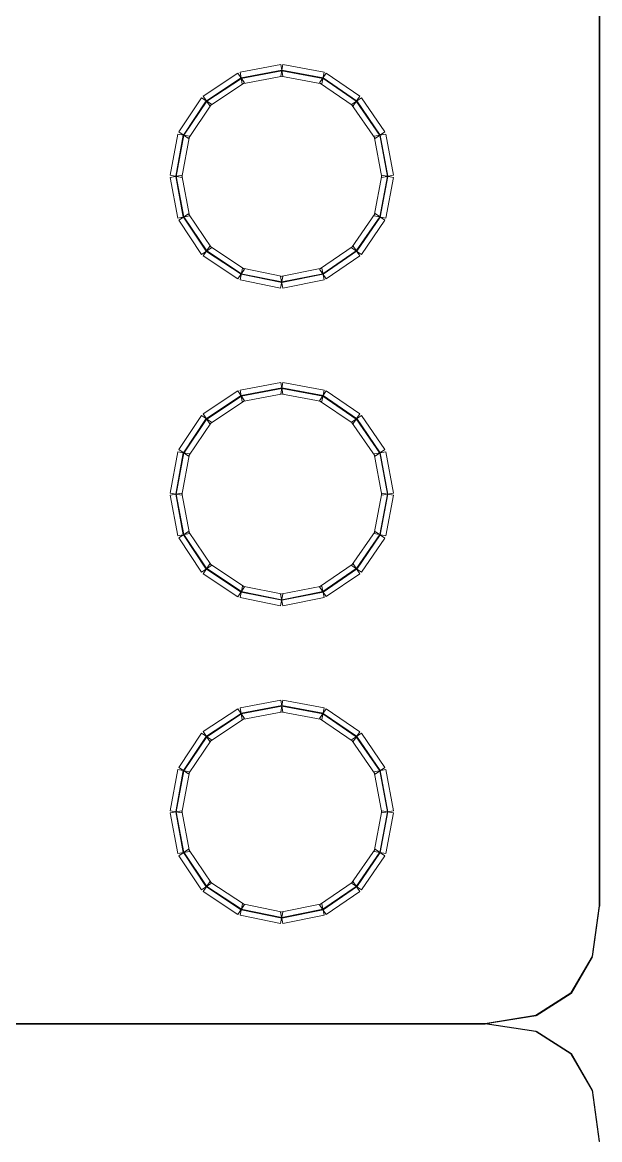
# Model space of a CAD drawing. Header units: millimetres. Extents: x -200 to 200, y -162 to 219.
# Drawn here: x 174 to 200, y 118.6 to 168.8 of the extents above; entities that cross this region are included whole.
import ezdxf

# ---------------------------------------------------------------- set-up
doc = ezdxf.new("R2010")
doc.units = ezdxf.units.MM
doc.header["$MEASUREMENT"] = 0

msp = doc.modelspace()

# ---------------------------------------------------------------- linework, layer by layer
at = {"color": 1, "lineweight": 5}
for points in [[(199.9735, 213.7426), (199.9735, 213.7426), (200, 213.7426), (200, 213.7426), (200, 213.7426), (200, 213.7426), (200, 129.0921), (200, 129.0921), (200, 129.0921), (200, 129.0921), (199.9735, 129.0921), (199.9735, 129.0921), (199.9735, 129.0921), (199.9735, 129.0921), (199.9735, 213.7426), (199.9735, 213.7426)], [(183.8694, 137.7533), (183.8694, 137.7533), (183.884, 137.7313), (183.884, 137.7313), (183.884, 137.7313), (183.884, 137.7313), (182.3233, 136.6996), (182.3233, 136.6996), (182.3233, 136.6996), (182.3233, 136.6996), (182.3087, 136.7217), (182.3087, 136.7217), (182.3087, 136.7217), (182.3087, 136.7217), (183.8694, 137.7533), (183.8694, 137.7533)], [(185.6996, 138.0992), (185.6996, 138.0992), (185.7045, 138.0732), (185.7045, 138.0732), (185.7045, 138.0732), (185.7045, 138.0732), (183.8792, 137.7293), (183.8792, 137.7293), (183.8792, 137.7293), (183.8792, 137.7293), (183.8743, 137.7553), (183.8743, 137.7553), (183.8743, 137.7553), (183.8743, 137.7553), (185.6996, 138.0992), (185.6996, 138.0992)], [(187.5561, 137.7553), (187.5561, 137.7553), (187.5513, 137.7293), (187.5513, 137.7293), (187.5513, 137.7293), (187.5513, 137.7293), (185.6996, 138.0732), (185.6996, 138.0732), (185.6996, 138.0732), (185.6996, 138.0732), (185.7044, 138.0992), (185.7044, 138.0992), (185.7044, 138.0992), (185.7044, 138.0992), (187.5561, 137.7553), (187.5561, 137.7553)], [(189.069, 136.7215), (189.069, 136.7215), (189.0541, 136.6997), (189.0541, 136.6997), (189.0541, 136.6997), (189.0541, 136.6997), (187.5463, 137.7314), (187.5463, 137.7314), (187.5463, 137.7314), (187.5463, 137.7314), (187.5612, 137.7532), (187.5612, 137.7532), (187.5612, 137.7532), (187.5612, 137.7532), (189.069, 136.7215), (189.069, 136.7215)], [(182.305, 136.718), (182.305, 136.718), (182.327, 136.7032), (182.327, 136.7032), (182.327, 136.7032), (182.327, 136.7032), (181.2953, 135.169), (181.2953, 135.169), (181.2953, 135.169), (181.2953, 135.169), (181.2733, 135.1837), (181.2733, 135.1837), (181.2733, 135.1837), (181.2733, 135.1837), (182.305, 136.718), (182.305, 136.718)], [(190.1306, 135.1838), (190.1306, 135.1838), (190.1088, 135.1688), (190.1088, 135.1688), (190.1088, 135.1688), (190.1088, 135.1688), (189.0507, 136.7031), (189.0507, 136.7031), (189.0507, 136.7031), (189.0507, 136.7031), (189.0725, 136.7181), (189.0725, 136.7181), (189.0725, 136.7181), (189.0725, 136.7181), (190.1306, 135.1838), (190.1306, 135.1838)], [(181.2713, 135.1787), (181.2713, 135.1787), (181.2973, 135.1739), (181.2973, 135.1739), (181.2973, 135.1739), (181.2973, 135.1739), (180.9534, 133.3222), (180.9534, 133.3222), (180.9534, 133.3222), (180.9534, 133.3222), (180.9274, 133.327), (180.9274, 133.327), (180.9274, 133.327), (180.9274, 133.327), (181.2713, 135.1787), (181.2713, 135.1787)], [(190.4766, 133.327), (190.4766, 133.327), (190.4506, 133.3222), (190.4506, 133.3222), (190.4506, 133.3222), (190.4506, 133.3222), (190.1067, 135.1739), (190.1067, 135.1739), (190.1067, 135.1739), (190.1067, 135.1739), (190.1327, 135.1787), (190.1327, 135.1787), (190.1327, 135.1787), (190.1327, 135.1787), (190.4766, 133.327), (190.4766, 133.327)], [(180.9274, 133.3222), (180.9274, 133.3222), (180.9534, 133.327), (180.9534, 133.327), (180.9534, 133.327), (180.9534, 133.327), (181.2973, 131.5018), (181.2973, 131.5018), (181.2973, 131.5018), (181.2973, 131.5018), (181.2713, 131.4969), (181.2713, 131.4969), (181.2713, 131.4969), (181.2713, 131.4969), (180.9274, 133.3222), (180.9274, 133.3222)], [(190.1327, 131.4969), (190.1327, 131.4969), (190.1067, 131.5018), (190.1067, 131.5018), (190.1067, 131.5018), (190.1067, 131.5018), (190.4506, 133.327), (190.4506, 133.327), (190.4506, 133.327), (190.4506, 133.327), (190.4766, 133.3222), (190.4766, 133.3222), (190.4766, 133.3222), (190.4766, 133.3222), (190.1327, 131.4969), (190.1327, 131.4969)], [(181.2733, 131.4919), (181.2733, 131.4919), (181.2953, 131.5067), (181.2953, 131.5067), (181.2953, 131.5067), (181.2953, 131.5067), (182.327, 129.9724), (182.327, 129.9724), (182.327, 129.9724), (182.327, 129.9724), (182.305, 129.9577), (182.305, 129.9577), (182.305, 129.9577), (182.305, 129.9577), (181.2733, 131.4919), (181.2733, 131.4919)], [(189.0725, 129.9575), (189.0725, 129.9575), (189.0507, 129.9725), (189.0507, 129.9725), (189.0507, 129.9725), (189.0507, 129.9725), (190.1088, 131.5068), (190.1088, 131.5068), (190.1088, 131.5068), (190.1088, 131.5068), (190.1306, 131.4918), (190.1306, 131.4918), (190.1306, 131.4918), (190.1306, 131.4918), (189.0725, 129.9575), (189.0725, 129.9575)], [(182.3087, 129.954), (182.3087, 129.954), (182.3233, 129.9761), (182.3233, 129.9761), (182.3233, 129.9761), (182.3233, 129.9761), (183.884, 128.9444), (183.884, 128.9444), (183.884, 128.9444), (183.884, 128.9444), (183.8694, 128.9223), (183.8694, 128.9223), (183.8694, 128.9223), (183.8694, 128.9223), (182.3087, 129.954), (182.3087, 129.954)], [(187.5612, 128.9224), (187.5612, 128.9224), (187.5463, 128.9443), (187.5463, 128.9443), (187.5463, 128.9443), (187.5463, 128.9443), (189.0541, 129.9759), (189.0541, 129.9759), (189.0541, 129.9759), (189.0541, 129.9759), (189.069, 129.9541), (189.069, 129.9541), (189.069, 129.9541), (189.069, 129.9541), (187.5612, 128.9224), (187.5612, 128.9224)], [(199.9737, 129.0939), (199.9737, 129.0939), (199.9999, 129.0902), (199.9999, 129.0902), (199.9999, 129.0902), (199.9999, 129.0902), (199.6824, 126.8153), (199.6824, 126.8153), (199.6824, 126.8153), (199.6824, 126.8153), (199.6562, 126.8189), (199.6562, 126.8189), (199.6562, 126.8189), (199.6562, 126.8189), (199.9737, 129.0939), (199.9737, 129.0939)], [(183.8741, 128.9204), (183.8741, 128.9204), (183.8794, 128.9463), (183.8794, 128.9463), (183.8794, 128.9463), (183.8794, 128.9463), (185.7046, 128.576), (185.7046, 128.576), (185.7046, 128.576), (185.7046, 128.576), (185.6994, 128.55), (185.6994, 128.55), (185.6994, 128.55), (185.6994, 128.55), (183.8741, 128.9204), (183.8741, 128.9204)], [(185.7046, 128.55), (185.7046, 128.55), (185.6994, 128.576), (185.6994, 128.576), (185.6994, 128.576), (185.6994, 128.576), (187.5511, 128.9463), (187.5511, 128.9463), (187.5511, 128.9463), (187.5511, 128.9463), (187.5563, 128.9204), (187.5563, 128.9204), (187.5563, 128.9204), (187.5563, 128.9204), (185.7046, 128.55), (185.7046, 128.55)], [(199.6579, 126.8237), (199.6579, 126.8237), (199.6808, 126.8104), (199.6808, 126.8104), (199.6808, 126.8104), (199.6808, 126.8104), (198.7285, 125.1703), (198.7285, 125.1703), (198.7285, 125.1703), (198.7285, 125.1703), (198.7056, 125.1836), (198.7056, 125.1836), (198.7056, 125.1836), (198.7056, 125.1836), (199.6579, 126.8237), (199.6579, 126.8237)], [(198.7099, 125.1882), (198.7099, 125.1882), (198.7241, 125.1658), (198.7241, 125.1658), (198.7241, 125.1658), (198.7241, 125.1658), (197.1369, 124.1606), (197.1369, 124.1606), (197.1369, 124.1606), (197.1369, 124.1606), (197.1227, 124.1829), (197.1227, 124.1829), (197.1227, 124.1829), (197.1227, 124.1829), (198.7099, 125.1882), (198.7099, 125.1882)], [(197.1277, 124.1848), (197.1277, 124.1848), (197.1319, 124.1587), (197.1319, 124.1587), (197.1319, 124.1587), (197.1319, 124.1587), (194.857, 123.7884), (194.857, 123.7884), (194.857, 123.7884), (194.857, 123.7884), (194.8527, 123.8145), (194.8527, 123.8145), (194.8527, 123.8145), (194.8527, 123.8145), (197.1277, 124.1848), (197.1277, 124.1848)], [(194.8548, 123.8146), (194.8548, 123.8146), (194.8548, 123.7882), (194.8548, 123.7882), (194.8548, 123.7882), (194.8548, 123.7882), (147.9796, 123.7882), (147.9796, 123.7882), (147.9796, 123.7882), (147.9796, 123.7882), (147.9796, 123.8146), (147.9796, 123.8146), (147.9796, 123.8146), (147.9796, 123.8146), (194.8548, 123.8146), (194.8548, 123.8146)], [(194.8529, 123.7883), (194.8529, 123.7883), (194.8568, 123.8145), (194.8568, 123.8145), (194.8568, 123.8145), (194.8568, 123.8145), (197.1318, 123.4706), (197.1318, 123.4706), (197.1318, 123.4706), (197.1318, 123.4706), (197.1278, 123.4444), (197.1278, 123.4444), (197.1278, 123.4444), (197.1278, 123.4444), (194.8529, 123.7883), (194.8529, 123.7883)], [(197.1227, 123.4463), (197.1227, 123.4463), (197.1369, 123.4687), (197.1369, 123.4687), (197.1369, 123.4687), (197.1369, 123.4687), (198.7241, 122.4635), (198.7241, 122.4635), (198.7241, 122.4635), (198.7241, 122.4635), (198.7099, 122.4411), (198.7099, 122.4411), (198.7099, 122.4411), (198.7099, 122.4411), (197.1227, 123.4463), (197.1227, 123.4463)], [(198.7056, 122.4457), (198.7056, 122.4457), (198.7285, 122.4589), (198.7285, 122.4589), (198.7285, 122.4589), (198.7285, 122.4589), (199.6808, 120.8188), (199.6808, 120.8188), (199.6808, 120.8188), (199.6808, 120.8188), (199.6579, 120.8056), (199.6579, 120.8056), (199.6579, 120.8056), (199.6579, 120.8056), (198.7056, 122.4457), (198.7056, 122.4457)], [(199.6562, 120.8104), (199.6562, 120.8104), (199.6824, 120.814), (199.6824, 120.814), (199.6824, 120.814), (199.6824, 120.814), (199.9999, 118.5126), (199.9999, 118.5126), (199.9999, 118.5126), (199.9999, 118.5126), (199.9737, 118.5089), (199.9737, 118.5089), (199.9737, 118.5089), (199.9737, 118.5089), (199.6562, 120.8104), (199.6562, 120.8104)]]:
    msp.add_open_spline(points, degree=3, knots=[0, 0, 0, 0, 0.25, 0.25, 0.25, 0.25, 0.5, 0.5, 0.5, 0.5, 0.75, 0.75, 0.75, 0.75, 1, 1, 1, 1], dxfattribs=at)
at = {"color": 4, "lineweight": 5}
for points in [[(185.653, 166.9157), (185.653, 166.9157), (185.751, 166.3958), (185.751, 166.3958), (185.751, 166.3958), (185.751, 166.3958), (183.9257, 166.0519), (183.9257, 166.0519), (183.9257, 166.0519), (183.9257, 166.0519), (183.8278, 166.5718), (183.8278, 166.5718), (183.8278, 166.5718), (183.8278, 166.5718), (185.653, 166.9157), (185.653, 166.9157)], [(187.602, 166.5719), (187.602, 166.5719), (187.5054, 166.0518), (187.5054, 166.0518), (187.5054, 166.0518), (187.5054, 166.0518), (185.6537, 166.3957), (185.6537, 166.3957), (185.6537, 166.3957), (185.6537, 166.3957), (185.7503, 166.9158), (185.7503, 166.9158), (185.7503, 166.9158), (185.7503, 166.9158), (187.602, 166.5719), (187.602, 166.5719)], [(183.7309, 166.5325), (183.7309, 166.5325), (184.0226, 166.0912), (184.0226, 166.0912), (184.0226, 166.0912), (184.0226, 166.0912), (182.4619, 165.0595), (182.4619, 165.0595), (182.4619, 165.0595), (182.4619, 165.0595), (182.1701, 165.5009), (182.1701, 165.5009), (182.1701, 165.5009), (182.1701, 165.5009), (183.7309, 166.5325), (183.7309, 166.5325)], [(183.8694, 166.3229), (183.8694, 166.3229), (183.884, 166.3008), (183.884, 166.3008), (183.884, 166.3008), (183.884, 166.3008), (182.3233, 165.2691), (182.3233, 165.2691), (182.3233, 165.2691), (182.3233, 165.2691), (182.3087, 165.2912), (182.3087, 165.2912), (182.3087, 165.2912), (182.3087, 165.2912), (183.8694, 166.3229), (183.8694, 166.3229)], [(185.6996, 166.6687), (185.6996, 166.6687), (185.7045, 166.6428), (185.7045, 166.6428), (185.7045, 166.6428), (185.7045, 166.6428), (183.8792, 166.2989), (183.8792, 166.2989), (183.8792, 166.2989), (183.8792, 166.2989), (183.8743, 166.3249), (183.8743, 166.3249), (183.8743, 166.3249), (183.8743, 166.3249), (185.6996, 166.6687), (185.6996, 166.6687)], [(187.5561, 166.3249), (187.5561, 166.3249), (187.5513, 166.2989), (187.5513, 166.2989), (187.5513, 166.2989), (187.5513, 166.2989), (185.6996, 166.6427), (185.6996, 166.6427), (185.6996, 166.6427), (185.6996, 166.6427), (185.7044, 166.6688), (185.7044, 166.6688), (185.7044, 166.6688), (185.7044, 166.6688), (187.5561, 166.3249), (187.5561, 166.3249)], [(189.2109, 165.4985), (189.2109, 165.4985), (188.9122, 165.0619), (188.9122, 165.0619), (188.9122, 165.0619), (188.9122, 165.0619), (187.4044, 166.0935), (187.4044, 166.0935), (187.4044, 166.0935), (187.4044, 166.0935), (187.7031, 166.5302), (187.7031, 166.5302), (187.7031, 166.5302), (187.7031, 166.5302), (189.2109, 165.4985), (189.2109, 165.4985)], [(189.069, 165.2911), (189.069, 165.2911), (189.0541, 165.2693), (189.0541, 165.2693), (189.0541, 165.2693), (189.0541, 165.2693), (187.5463, 166.3009), (187.5463, 166.3009), (187.5463, 166.3009), (187.5463, 166.3009), (187.5612, 166.3228), (187.5612, 166.3228), (187.5612, 166.3228), (187.5612, 166.3228), (189.069, 165.2911), (189.069, 165.2911)], [(182.0965, 165.4278), (182.0965, 165.4278), (182.5355, 165.1326), (182.5355, 165.1326), (182.5355, 165.1326), (182.5355, 165.1326), (181.5038, 163.5983), (181.5038, 163.5983), (181.5038, 163.5983), (181.5038, 163.5983), (181.0648, 163.8935), (181.0648, 163.8935), (181.0648, 163.8935), (181.0648, 163.8935), (182.0965, 165.4278), (182.0965, 165.4278)], [(182.305, 165.2876), (182.305, 165.2876), (182.327, 165.2728), (182.327, 165.2728), (182.327, 165.2728), (182.327, 165.2728), (181.2953, 163.7385), (181.2953, 163.7385), (181.2953, 163.7385), (181.2953, 163.7385), (181.2733, 163.7533), (181.2733, 163.7533), (181.2733, 163.7533), (181.2733, 163.7533), (182.305, 165.2876), (182.305, 165.2876)], [(190.3375, 163.8961), (190.3375, 163.8961), (189.9019, 163.5957), (189.9019, 163.5957), (189.9019, 163.5957), (189.9019, 163.5957), (188.8438, 165.13), (188.8438, 165.13), (188.8438, 165.13), (188.8438, 165.13), (189.2793, 165.4304), (189.2793, 165.4304), (189.2793, 165.4304), (189.2793, 165.4304), (190.3375, 163.8961), (190.3375, 163.8961)], [(190.1306, 163.7534), (190.1306, 163.7534), (190.1088, 163.7384), (190.1088, 163.7384), (190.1088, 163.7384), (190.1088, 163.7384), (189.0507, 165.2727), (189.0507, 165.2727), (189.0507, 165.2727), (189.0507, 165.2727), (189.0725, 165.2877), (189.0725, 165.2877), (189.0725, 165.2877), (189.0725, 165.2877), (190.1306, 163.7534), (190.1306, 163.7534)], [(181.0242, 163.7942), (181.0242, 163.7942), (181.5444, 163.6976), (181.5444, 163.6976), (181.5444, 163.6976), (181.5444, 163.6976), (181.2005, 161.8459), (181.2005, 161.8459), (181.2005, 161.8459), (181.2005, 161.8459), (180.6803, 161.9425), (180.6803, 161.9425), (180.6803, 161.9425), (180.6803, 161.9425), (181.0242, 163.7942), (181.0242, 163.7942)], [(181.2713, 163.7483), (181.2713, 163.7483), (181.2973, 163.7435), (181.2973, 163.7435), (181.2973, 163.7435), (181.2973, 163.7435), (180.9534, 161.8917), (180.9534, 161.8917), (180.9534, 161.8917), (180.9534, 161.8917), (180.9274, 161.8966), (180.9274, 161.8966), (180.9274, 161.8966), (180.9274, 161.8966), (181.2713, 163.7483), (181.2713, 163.7483)], [(190.7237, 161.9425), (190.7237, 161.9425), (190.2035, 161.8459), (190.2035, 161.8459), (190.2035, 161.8459), (190.2035, 161.8459), (189.8596, 163.6976), (189.8596, 163.6976), (189.8596, 163.6976), (189.8596, 163.6976), (190.3798, 163.7942), (190.3798, 163.7942), (190.3798, 163.7942), (190.3798, 163.7942), (190.7237, 161.9425), (190.7237, 161.9425)], [(190.4766, 161.8966), (190.4766, 161.8966), (190.4506, 161.8917), (190.4506, 161.8917), (190.4506, 161.8917), (190.4506, 161.8917), (190.1067, 163.7435), (190.1067, 163.7435), (190.1067, 163.7435), (190.1067, 163.7435), (190.1327, 163.7483), (190.1327, 163.7483), (190.1327, 163.7483), (190.1327, 163.7483), (190.4766, 161.8966), (190.4766, 161.8966)], [(180.6805, 161.8452), (180.6805, 161.8452), (181.2004, 161.9431), (181.2004, 161.9431), (181.2004, 161.9431), (181.2004, 161.9431), (181.5443, 160.1179), (181.5443, 160.1179), (181.5443, 160.1179), (181.5443, 160.1179), (181.0243, 160.0199), (181.0243, 160.0199), (181.0243, 160.0199), (181.0243, 160.0199), (180.6805, 161.8452), (180.6805, 161.8452)], [(180.9274, 161.8917), (180.9274, 161.8917), (180.9534, 161.8966), (180.9534, 161.8966), (180.9534, 161.8966), (180.9534, 161.8966), (181.2973, 160.0713), (181.2973, 160.0713), (181.2973, 160.0713), (181.2973, 160.0713), (181.2713, 160.0664), (181.2713, 160.0664), (181.2713, 160.0664), (181.2713, 160.0664), (180.9274, 161.8917), (180.9274, 161.8917)], [(190.3797, 160.0199), (190.3797, 160.0199), (189.8597, 160.1179), (189.8597, 160.1179), (189.8597, 160.1179), (189.8597, 160.1179), (190.2036, 161.9431), (190.2036, 161.9431), (190.2036, 161.9431), (190.2036, 161.9431), (190.7236, 161.8452), (190.7236, 161.8452), (190.7236, 161.8452), (190.7236, 161.8452), (190.3797, 160.0199), (190.3797, 160.0199)], [(190.1327, 160.0664), (190.1327, 160.0664), (190.1067, 160.0713), (190.1067, 160.0713), (190.1067, 160.0713), (190.1067, 160.0713), (190.4506, 161.8966), (190.4506, 161.8966), (190.4506, 161.8966), (190.4506, 161.8966), (190.4766, 161.8917), (190.4766, 161.8917), (190.4766, 161.8917), (190.4766, 161.8917), (190.1327, 160.0664), (190.1327, 160.0664)], [(181.0648, 159.9213), (181.0648, 159.9213), (181.5038, 160.2165), (181.5038, 160.2165), (181.5038, 160.2165), (181.5038, 160.2165), (182.5355, 158.6822), (182.5355, 158.6822), (182.5355, 158.6822), (182.5355, 158.6822), (182.0965, 158.387), (182.0965, 158.387), (182.0965, 158.387), (182.0965, 158.387), (181.0648, 159.9213), (181.0648, 159.9213)], [(181.2733, 160.0615), (181.2733, 160.0615), (181.2953, 160.0763), (181.2953, 160.0763), (181.2953, 160.0763), (181.2953, 160.0763), (182.327, 158.542), (182.327, 158.542), (182.327, 158.542), (182.327, 158.542), (182.305, 158.5272), (182.305, 158.5272), (182.305, 158.5272), (182.305, 158.5272), (181.2733, 160.0615), (181.2733, 160.0615)], [(189.2793, 158.3844), (189.2793, 158.3844), (188.8438, 158.6848), (188.8438, 158.6848), (188.8438, 158.6848), (188.8438, 158.6848), (189.9019, 160.2191), (189.9019, 160.2191), (189.9019, 160.2191), (189.9019, 160.2191), (190.3375, 159.9187), (190.3375, 159.9187), (190.3375, 159.9187), (190.3375, 159.9187), (189.2793, 158.3844), (189.2793, 158.3844)], [(189.0725, 158.5271), (189.0725, 158.5271), (189.0507, 158.5421), (189.0507, 158.5421), (189.0507, 158.5421), (189.0507, 158.5421), (190.1088, 160.0764), (190.1088, 160.0764), (190.1088, 160.0764), (190.1088, 160.0764), (190.1306, 160.0614), (190.1306, 160.0614), (190.1306, 160.0614), (190.1306, 160.0614), (189.0725, 158.5271), (189.0725, 158.5271)], [(182.1701, 158.3139), (182.1701, 158.3139), (182.4619, 158.7553), (182.4619, 158.7553), (182.4619, 158.7553), (182.4619, 158.7553), (184.0226, 157.7236), (184.0226, 157.7236), (184.0226, 157.7236), (184.0226, 157.7236), (183.7309, 157.2822), (183.7309, 157.2822), (183.7309, 157.2822), (183.7309, 157.2822), (182.1701, 158.3139), (182.1701, 158.3139)], [(187.7031, 157.2846), (187.7031, 157.2846), (187.4044, 157.7212), (187.4044, 157.7212), (187.4044, 157.7212), (187.4044, 157.7212), (188.9122, 158.7529), (188.9122, 158.7529), (188.9122, 158.7529), (188.9122, 158.7529), (189.2109, 158.3163), (189.2109, 158.3163), (189.2109, 158.3163), (189.2109, 158.3163), (187.7031, 157.2846), (187.7031, 157.2846)], [(182.3087, 158.5236), (182.3087, 158.5236), (182.3233, 158.5456), (182.3233, 158.5456), (182.3233, 158.5456), (182.3233, 158.5456), (183.884, 157.5139), (183.884, 157.5139), (183.884, 157.5139), (183.884, 157.5139), (183.8694, 157.4919), (183.8694, 157.4919), (183.8694, 157.4919), (183.8694, 157.4919), (182.3087, 158.5236), (182.3087, 158.5236)], [(187.5612, 157.492), (187.5612, 157.492), (187.5463, 157.5138), (187.5463, 157.5138), (187.5463, 157.5138), (187.5463, 157.5138), (189.0541, 158.5455), (189.0541, 158.5455), (189.0541, 158.5455), (189.0541, 158.5455), (189.069, 158.5237), (189.069, 158.5237), (189.069, 158.5237), (189.069, 158.5237), (187.5612, 157.492), (187.5612, 157.492)], [(183.8241, 157.2437), (183.8241, 157.2437), (183.9293, 157.7622), (183.9293, 157.7622), (183.9293, 157.7622), (183.9293, 157.7622), (185.7546, 157.3918), (185.7546, 157.3918), (185.7546, 157.3918), (185.7546, 157.3918), (185.6494, 156.8733), (185.6494, 156.8733), (185.6494, 156.8733), (185.6494, 156.8733), (183.8241, 157.2437), (183.8241, 157.2437)], [(185.7539, 156.8732), (185.7539, 156.8732), (185.6501, 157.392), (185.6501, 157.392), (185.6501, 157.392), (185.6501, 157.392), (187.5019, 157.7623), (187.5019, 157.7623), (187.5019, 157.7623), (187.5019, 157.7623), (187.6056, 157.2435), (187.6056, 157.2435), (187.6056, 157.2435), (187.6056, 157.2435), (185.7539, 156.8732), (185.7539, 156.8732)], [(183.8741, 157.4899), (183.8741, 157.4899), (183.8794, 157.5159), (183.8794, 157.5159), (183.8794, 157.5159), (183.8794, 157.5159), (185.7046, 157.1455), (185.7046, 157.1455), (185.7046, 157.1455), (185.7046, 157.1455), (185.6994, 157.1196), (185.6994, 157.1196), (185.6994, 157.1196), (185.6994, 157.1196), (183.8741, 157.4899), (183.8741, 157.4899)], [(185.7046, 157.1196), (185.7046, 157.1196), (185.6994, 157.1455), (185.6994, 157.1455), (185.6994, 157.1455), (185.6994, 157.1455), (187.5511, 157.5159), (187.5511, 157.5159), (187.5511, 157.5159), (187.5511, 157.5159), (187.5563, 157.4899), (187.5563, 157.4899), (187.5563, 157.4899), (187.5563, 157.4899), (185.7046, 157.1196), (185.7046, 157.1196)], [(183.7309, 152.2478), (183.7309, 152.2478), (184.0226, 151.8064), (184.0226, 151.8064), (184.0226, 151.8064), (184.0226, 151.8064), (182.4619, 150.7747), (182.4619, 150.7747), (182.4619, 150.7747), (182.4619, 150.7747), (182.1701, 151.2161), (182.1701, 151.2161), (182.1701, 151.2161), (182.1701, 151.2161), (183.7309, 152.2478), (183.7309, 152.2478)], [(185.653, 152.6309), (185.653, 152.6309), (185.751, 152.111), (185.751, 152.111), (185.751, 152.111), (185.751, 152.111), (183.9257, 151.7671), (183.9257, 151.7671), (183.9257, 151.7671), (183.9257, 151.7671), (183.8278, 152.287), (183.8278, 152.287), (183.8278, 152.287), (183.8278, 152.287), (185.653, 152.6309), (185.653, 152.6309)], [(185.6996, 152.384), (185.6996, 152.384), (185.7045, 152.358), (185.7045, 152.358), (185.7045, 152.358), (185.7045, 152.358), (183.8792, 152.0141), (183.8792, 152.0141), (183.8792, 152.0141), (183.8792, 152.0141), (183.8743, 152.0401), (183.8743, 152.0401), (183.8743, 152.0401), (183.8743, 152.0401), (185.6996, 152.384), (185.6996, 152.384)], [(187.602, 152.2872), (187.602, 152.2872), (187.5054, 151.767), (187.5054, 151.767), (187.5054, 151.767), (187.5054, 151.767), (185.6537, 152.1109), (185.6537, 152.1109), (185.6537, 152.1109), (185.6537, 152.1109), (185.7503, 152.6311), (185.7503, 152.6311), (185.7503, 152.6311), (185.7503, 152.6311), (187.602, 152.2872), (187.602, 152.2872)], [(187.5561, 152.0401), (187.5561, 152.0401), (187.5513, 152.0141), (187.5513, 152.0141), (187.5513, 152.0141), (187.5513, 152.0141), (185.6996, 152.358), (185.6996, 152.358), (185.6996, 152.358), (185.6996, 152.358), (185.7044, 152.384), (185.7044, 152.384), (185.7044, 152.384), (185.7044, 152.384), (187.5561, 152.0401), (187.5561, 152.0401)], [(189.2109, 151.2137), (189.2109, 151.2137), (188.9122, 150.7771), (188.9122, 150.7771), (188.9122, 150.7771), (188.9122, 150.7771), (187.4044, 151.8088), (187.4044, 151.8088), (187.4044, 151.8088), (187.4044, 151.8088), (187.7031, 152.2454), (187.7031, 152.2454), (187.7031, 152.2454), (187.7031, 152.2454), (189.2109, 151.2137), (189.2109, 151.2137)], [(183.8694, 152.0381), (183.8694, 152.0381), (183.884, 152.016), (183.884, 152.016), (183.884, 152.016), (183.884, 152.016), (182.3233, 150.9844), (182.3233, 150.9844), (182.3233, 150.9844), (182.3233, 150.9844), (182.3087, 151.0064), (182.3087, 151.0064), (182.3087, 151.0064), (182.3087, 151.0064), (183.8694, 152.0381), (183.8694, 152.0381)], [(189.069, 151.0063), (189.069, 151.0063), (189.0541, 150.9845), (189.0541, 150.9845), (189.0541, 150.9845), (189.0541, 150.9845), (187.5463, 152.0162), (187.5463, 152.0162), (187.5463, 152.0162), (187.5463, 152.0162), (187.5612, 152.038), (187.5612, 152.038), (187.5612, 152.038), (187.5612, 152.038), (189.069, 151.0063), (189.069, 151.0063)], [(182.0965, 151.143), (182.0965, 151.143), (182.5355, 150.8478), (182.5355, 150.8478), (182.5355, 150.8478), (182.5355, 150.8478), (181.5038, 149.3135), (181.5038, 149.3135), (181.5038, 149.3135), (181.5038, 149.3135), (181.0648, 149.6087), (181.0648, 149.6087), (181.0648, 149.6087), (181.0648, 149.6087), (182.0965, 151.143), (182.0965, 151.143)], [(182.305, 151.0028), (182.305, 151.0028), (182.327, 150.988), (182.327, 150.988), (182.327, 150.988), (182.327, 150.988), (181.2953, 149.4537), (181.2953, 149.4537), (181.2953, 149.4537), (181.2953, 149.4537), (181.2733, 149.4685), (181.2733, 149.4685), (181.2733, 149.4685), (181.2733, 149.4685), (182.305, 151.0028), (182.305, 151.0028)], [(190.3375, 149.6113), (190.3375, 149.6113), (189.9019, 149.3109), (189.9019, 149.3109), (189.9019, 149.3109), (189.9019, 149.3109), (188.8438, 150.8452), (188.8438, 150.8452), (188.8438, 150.8452), (188.8438, 150.8452), (189.2793, 151.1456), (189.2793, 151.1456), (189.2793, 151.1456), (189.2793, 151.1456), (190.3375, 149.6113), (190.3375, 149.6113)], [(190.1306, 149.4686), (190.1306, 149.4686), (190.1088, 149.4536), (190.1088, 149.4536), (190.1088, 149.4536), (190.1088, 149.4536), (189.0507, 150.9879), (189.0507, 150.9879), (189.0507, 150.9879), (189.0507, 150.9879), (189.0725, 151.0029), (189.0725, 151.0029), (189.0725, 151.0029), (189.0725, 151.0029), (190.1306, 149.4686), (190.1306, 149.4686)], [(181.0242, 149.5094), (181.0242, 149.5094), (181.5444, 149.4128), (181.5444, 149.4128), (181.5444, 149.4128), (181.5444, 149.4128), (181.2005, 147.5611), (181.2005, 147.5611), (181.2005, 147.5611), (181.2005, 147.5611), (180.6803, 147.6577), (180.6803, 147.6577), (180.6803, 147.6577), (180.6803, 147.6577), (181.0242, 149.5094), (181.0242, 149.5094)], [(181.2713, 149.4635), (181.2713, 149.4635), (181.2973, 149.4587), (181.2973, 149.4587), (181.2973, 149.4587), (181.2973, 149.4587), (180.9534, 147.607), (180.9534, 147.607), (180.9534, 147.607), (180.9534, 147.607), (180.9274, 147.6118), (180.9274, 147.6118), (180.9274, 147.6118), (180.9274, 147.6118), (181.2713, 149.4635), (181.2713, 149.4635)], [(190.7237, 147.6577), (190.7237, 147.6577), (190.2035, 147.5611), (190.2035, 147.5611), (190.2035, 147.5611), (190.2035, 147.5611), (189.8596, 149.4128), (189.8596, 149.4128), (189.8596, 149.4128), (189.8596, 149.4128), (190.3798, 149.5094), (190.3798, 149.5094), (190.3798, 149.5094), (190.3798, 149.5094), (190.7237, 147.6577), (190.7237, 147.6577)], [(190.4766, 147.6118), (190.4766, 147.6118), (190.4506, 147.607), (190.4506, 147.607), (190.4506, 147.607), (190.4506, 147.607), (190.1067, 149.4587), (190.1067, 149.4587), (190.1067, 149.4587), (190.1067, 149.4587), (190.1327, 149.4635), (190.1327, 149.4635), (190.1327, 149.4635), (190.1327, 149.4635), (190.4766, 147.6118), (190.4766, 147.6118)], [(180.6805, 147.5604), (180.6805, 147.5604), (181.2004, 147.6584), (181.2004, 147.6584), (181.2004, 147.6584), (181.2004, 147.6584), (181.5443, 145.8331), (181.5443, 145.8331), (181.5443, 145.8331), (181.5443, 145.8331), (181.0243, 145.7351), (181.0243, 145.7351), (181.0243, 145.7351), (181.0243, 145.7351), (180.6805, 147.5604), (180.6805, 147.5604)], [(180.9274, 147.6069), (180.9274, 147.6069), (180.9534, 147.6118), (180.9534, 147.6118), (180.9534, 147.6118), (180.9534, 147.6118), (181.2973, 145.7865), (181.2973, 145.7865), (181.2973, 145.7865), (181.2973, 145.7865), (181.2713, 145.7817), (181.2713, 145.7817), (181.2713, 145.7817), (181.2713, 145.7817), (180.9274, 147.6069), (180.9274, 147.6069)], [(190.3797, 145.7351), (190.3797, 145.7351), (189.8597, 145.8331), (189.8597, 145.8331), (189.8597, 145.8331), (189.8597, 145.8331), (190.2036, 147.6584), (190.2036, 147.6584), (190.2036, 147.6584), (190.2036, 147.6584), (190.7236, 147.5604), (190.7236, 147.5604), (190.7236, 147.5604), (190.7236, 147.5604), (190.3797, 145.7351), (190.3797, 145.7351)], [(190.1327, 145.7817), (190.1327, 145.7817), (190.1067, 145.7865), (190.1067, 145.7865), (190.1067, 145.7865), (190.1067, 145.7865), (190.4506, 147.6118), (190.4506, 147.6118), (190.4506, 147.6118), (190.4506, 147.6118), (190.4766, 147.6069), (190.4766, 147.6069), (190.4766, 147.6069), (190.4766, 147.6069), (190.1327, 145.7817), (190.1327, 145.7817)], [(181.0648, 145.6365), (181.0648, 145.6365), (181.5038, 145.9317), (181.5038, 145.9317), (181.5038, 145.9317), (181.5038, 145.9317), (182.5355, 144.3974), (182.5355, 144.3974), (182.5355, 144.3974), (182.5355, 144.3974), (182.0965, 144.1022), (182.0965, 144.1022), (182.0965, 144.1022), (182.0965, 144.1022), (181.0648, 145.6365), (181.0648, 145.6365)], [(181.2733, 145.7767), (181.2733, 145.7767), (181.2953, 145.7915), (181.2953, 145.7915), (181.2953, 145.7915), (181.2953, 145.7915), (182.327, 144.2572), (182.327, 144.2572), (182.327, 144.2572), (182.327, 144.2572), (182.305, 144.2424), (182.305, 144.2424), (182.305, 144.2424), (182.305, 144.2424), (181.2733, 145.7767), (181.2733, 145.7767)], [(189.2793, 144.0996), (189.2793, 144.0996), (188.8438, 144.4), (188.8438, 144.4), (188.8438, 144.4), (188.8438, 144.4), (189.9019, 145.9343), (189.9019, 145.9343), (189.9019, 145.9343), (189.9019, 145.9343), (190.3375, 145.6339), (190.3375, 145.6339), (190.3375, 145.6339), (190.3375, 145.6339), (189.2793, 144.0996), (189.2793, 144.0996)], [(189.0725, 144.2423), (189.0725, 144.2423), (189.0507, 144.2573), (189.0507, 144.2573), (189.0507, 144.2573), (189.0507, 144.2573), (190.1088, 145.7916), (190.1088, 145.7916), (190.1088, 145.7916), (190.1088, 145.7916), (190.1306, 145.7766), (190.1306, 145.7766), (190.1306, 145.7766), (190.1306, 145.7766), (189.0725, 144.2423), (189.0725, 144.2423)], [(182.1701, 144.0291), (182.1701, 144.0291), (182.4619, 144.4705), (182.4619, 144.4705), (182.4619, 144.4705), (182.4619, 144.4705), (184.0226, 143.4388), (184.0226, 143.4388), (184.0226, 143.4388), (184.0226, 143.4388), (183.7309, 142.9975), (183.7309, 142.9975), (183.7309, 142.9975), (183.7309, 142.9975), (182.1701, 144.0291), (182.1701, 144.0291)], [(182.3087, 144.2388), (182.3087, 144.2388), (182.3233, 144.2608), (182.3233, 144.2608), (182.3233, 144.2608), (182.3233, 144.2608), (183.884, 143.2292), (183.884, 143.2292), (183.884, 143.2292), (183.884, 143.2292), (183.8694, 143.2071), (183.8694, 143.2071), (183.8694, 143.2071), (183.8694, 143.2071), (182.3087, 144.2388), (182.3087, 144.2388)], [(187.7031, 142.9998), (187.7031, 142.9998), (187.4044, 143.4365), (187.4044, 143.4365), (187.4044, 143.4365), (187.4044, 143.4365), (188.9122, 144.4681), (188.9122, 144.4681), (188.9122, 144.4681), (188.9122, 144.4681), (189.2109, 144.0315), (189.2109, 144.0315), (189.2109, 144.0315), (189.2109, 144.0315), (187.7031, 142.9998), (187.7031, 142.9998)], [(187.5612, 143.2072), (187.5612, 143.2072), (187.5463, 143.229), (187.5463, 143.229), (187.5463, 143.229), (187.5463, 143.229), (189.0541, 144.2607), (189.0541, 144.2607), (189.0541, 144.2607), (189.0541, 144.2607), (189.069, 144.2389), (189.069, 144.2389), (189.069, 144.2389), (189.069, 144.2389), (187.5612, 143.2072), (187.5612, 143.2072)], [(183.8241, 142.9589), (183.8241, 142.9589), (183.9293, 143.4774), (183.9293, 143.4774), (183.9293, 143.4774), (183.9293, 143.4774), (185.7546, 143.107), (185.7546, 143.107), (185.7546, 143.107), (185.7546, 143.107), (185.6494, 142.5885), (185.6494, 142.5885), (185.6494, 142.5885), (185.6494, 142.5885), (183.8241, 142.9589), (183.8241, 142.9589)], [(183.8741, 143.2052), (183.8741, 143.2052), (183.8794, 143.2311), (183.8794, 143.2311), (183.8794, 143.2311), (183.8794, 143.2311), (185.7046, 142.8607), (185.7046, 142.8607), (185.7046, 142.8607), (185.7046, 142.8607), (185.6994, 142.8348), (185.6994, 142.8348), (185.6994, 142.8348), (185.6994, 142.8348), (183.8741, 143.2052), (183.8741, 143.2052)], [(185.7539, 142.5884), (185.7539, 142.5884), (185.6501, 143.1072), (185.6501, 143.1072), (185.6501, 143.1072), (185.6501, 143.1072), (187.5019, 143.4775), (187.5019, 143.4775), (187.5019, 143.4775), (187.5019, 143.4775), (187.6056, 142.9587), (187.6056, 142.9587), (187.6056, 142.9587), (187.6056, 142.9587), (185.7539, 142.5884), (185.7539, 142.5884)], [(185.7046, 142.8348), (185.7046, 142.8348), (185.6994, 142.8608), (185.6994, 142.8608), (185.6994, 142.8608), (185.6994, 142.8608), (187.5511, 143.2311), (187.5511, 143.2311), (187.5511, 143.2311), (187.5511, 143.2311), (187.5563, 143.2052), (187.5563, 143.2052), (187.5563, 143.2052), (187.5563, 143.2052), (185.7046, 142.8348), (185.7046, 142.8348)], [(185.653, 138.3462), (185.653, 138.3462), (185.751, 137.8262), (185.751, 137.8262), (185.751, 137.8262), (185.751, 137.8262), (183.9257, 137.4823), (183.9257, 137.4823), (183.9257, 137.4823), (183.9257, 137.4823), (183.8278, 138.0023), (183.8278, 138.0023), (183.8278, 138.0023), (183.8278, 138.0023), (185.653, 138.3462), (185.653, 138.3462)], [(187.602, 138.0024), (187.602, 138.0024), (187.5054, 137.4822), (187.5054, 137.4822), (187.5054, 137.4822), (187.5054, 137.4822), (185.6537, 137.8261), (185.6537, 137.8261), (185.6537, 137.8261), (185.6537, 137.8261), (185.7503, 138.3463), (185.7503, 138.3463), (185.7503, 138.3463), (185.7503, 138.3463), (187.602, 138.0024), (187.602, 138.0024)], [(183.7309, 137.963), (183.7309, 137.963), (184.0226, 137.5216), (184.0226, 137.5216), (184.0226, 137.5216), (184.0226, 137.5216), (182.4619, 136.4899), (182.4619, 136.4899), (182.4619, 136.4899), (182.4619, 136.4899), (182.1701, 136.9313), (182.1701, 136.9313), (182.1701, 136.9313), (182.1701, 136.9313), (183.7309, 137.963), (183.7309, 137.963)], [(189.2109, 136.9289), (189.2109, 136.9289), (188.9122, 136.4923), (188.9122, 136.4923), (188.9122, 136.4923), (188.9122, 136.4923), (187.4044, 137.524), (187.4044, 137.524), (187.4044, 137.524), (187.4044, 137.524), (187.7031, 137.9606), (187.7031, 137.9606), (187.7031, 137.9606), (187.7031, 137.9606), (189.2109, 136.9289), (189.2109, 136.9289)], [(182.0965, 136.8582), (182.0965, 136.8582), (182.5355, 136.563), (182.5355, 136.563), (182.5355, 136.563), (182.5355, 136.563), (181.5038, 135.0287), (181.5038, 135.0287), (181.5038, 135.0287), (181.5038, 135.0287), (181.0648, 135.3239), (181.0648, 135.3239), (181.0648, 135.3239), (181.0648, 135.3239), (182.0965, 136.8582), (182.0965, 136.8582)], [(190.3375, 135.3265), (190.3375, 135.3265), (189.9019, 135.0261), (189.9019, 135.0261), (189.9019, 135.0261), (189.9019, 135.0261), (188.8438, 136.5604), (188.8438, 136.5604), (188.8438, 136.5604), (188.8438, 136.5604), (189.2793, 136.8608), (189.2793, 136.8608), (189.2793, 136.8608), (189.2793, 136.8608), (190.3375, 135.3265), (190.3375, 135.3265)], [(181.0242, 135.2246), (181.0242, 135.2246), (181.5444, 135.128), (181.5444, 135.128), (181.5444, 135.128), (181.5444, 135.128), (181.2005, 133.2763), (181.2005, 133.2763), (181.2005, 133.2763), (181.2005, 133.2763), (180.6803, 133.3729), (180.6803, 133.3729), (180.6803, 133.3729), (180.6803, 133.3729), (181.0242, 135.2246), (181.0242, 135.2246)], [(190.7237, 133.3729), (190.7237, 133.3729), (190.2035, 133.2763), (190.2035, 133.2763), (190.2035, 133.2763), (190.2035, 133.2763), (189.8596, 135.128), (189.8596, 135.128), (189.8596, 135.128), (189.8596, 135.128), (190.3798, 135.2246), (190.3798, 135.2246), (190.3798, 135.2246), (190.3798, 135.2246), (190.7237, 133.3729), (190.7237, 133.3729)], [(180.6805, 133.2756), (180.6805, 133.2756), (181.2004, 133.3736), (181.2004, 133.3736), (181.2004, 133.3736), (181.2004, 133.3736), (181.5443, 131.5483), (181.5443, 131.5483), (181.5443, 131.5483), (181.5443, 131.5483), (181.0243, 131.4503), (181.0243, 131.4503), (181.0243, 131.4503), (181.0243, 131.4503), (180.6805, 133.2756), (180.6805, 133.2756)], [(190.3797, 131.4503), (190.3797, 131.4503), (189.8597, 131.5483), (189.8597, 131.5483), (189.8597, 131.5483), (189.8597, 131.5483), (190.2036, 133.3736), (190.2036, 133.3736), (190.2036, 133.3736), (190.2036, 133.3736), (190.7236, 133.2756), (190.7236, 133.2756), (190.7236, 133.2756), (190.7236, 133.2756), (190.3797, 131.4503), (190.3797, 131.4503)], [(181.0648, 131.3517), (181.0648, 131.3517), (181.5038, 131.6469), (181.5038, 131.6469), (181.5038, 131.6469), (181.5038, 131.6469), (182.5355, 130.1126), (182.5355, 130.1126), (182.5355, 130.1126), (182.5355, 130.1126), (182.0965, 129.8174), (182.0965, 129.8174), (182.0965, 129.8174), (182.0965, 129.8174), (181.0648, 131.3517), (181.0648, 131.3517)], [(189.2793, 129.8148), (189.2793, 129.8148), (188.8438, 130.1152), (188.8438, 130.1152), (188.8438, 130.1152), (188.8438, 130.1152), (189.9019, 131.6495), (189.9019, 131.6495), (189.9019, 131.6495), (189.9019, 131.6495), (190.3375, 131.3491), (190.3375, 131.3491), (190.3375, 131.3491), (190.3375, 131.3491), (189.2793, 129.8148), (189.2793, 129.8148)], [(182.1701, 129.7444), (182.1701, 129.7444), (182.4619, 130.1857), (182.4619, 130.1857), (182.4619, 130.1857), (182.4619, 130.1857), (184.0226, 129.154), (184.0226, 129.154), (184.0226, 129.154), (184.0226, 129.154), (183.7309, 128.7127), (183.7309, 128.7127), (183.7309, 128.7127), (183.7309, 128.7127), (182.1701, 129.7444), (182.1701, 129.7444)], [(187.7031, 128.715), (187.7031, 128.715), (187.4044, 129.1517), (187.4044, 129.1517), (187.4044, 129.1517), (187.4044, 129.1517), (188.9122, 130.1834), (188.9122, 130.1834), (188.9122, 130.1834), (188.9122, 130.1834), (189.2109, 129.7467), (189.2109, 129.7467), (189.2109, 129.7467), (189.2109, 129.7467), (187.7031, 128.715), (187.7031, 128.715)], [(183.8241, 128.6741), (183.8241, 128.6741), (183.9293, 129.1926), (183.9293, 129.1926), (183.9293, 129.1926), (183.9293, 129.1926), (185.7546, 128.8223), (185.7546, 128.8223), (185.7546, 128.8223), (185.7546, 128.8223), (185.6494, 128.3038), (185.6494, 128.3038), (185.6494, 128.3038), (185.6494, 128.3038), (183.8241, 128.6741), (183.8241, 128.6741)], [(185.7539, 128.3036), (185.7539, 128.3036), (185.6501, 128.8224), (185.6501, 128.8224), (185.6501, 128.8224), (185.6501, 128.8224), (187.5019, 129.1927), (187.5019, 129.1927), (187.5019, 129.1927), (187.5019, 129.1927), (187.6056, 128.674), (187.6056, 128.674), (187.6056, 128.674), (187.6056, 128.674), (185.7539, 128.3036), (185.7539, 128.3036)]]:
    msp.add_open_spline(points, degree=3, knots=[0, 0, 0, 0, 0.25, 0.25, 0.25, 0.25, 0.5, 0.5, 0.5, 0.5, 0.75, 0.75, 0.75, 0.75, 1, 1, 1, 1], dxfattribs=at)

doc.saveas('drawing.dxf')
